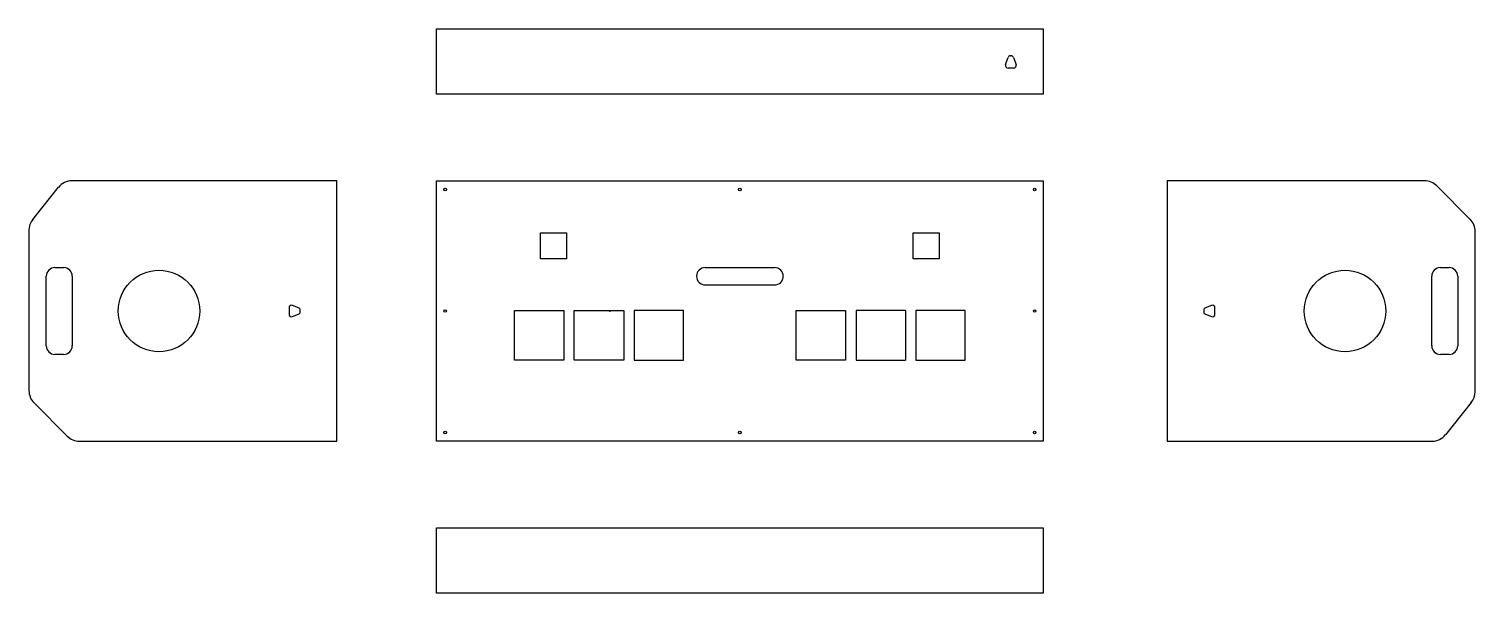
# Model space of a CAD drawing. Header units: centimetres. Extents: x -67 to 100, y -32 to 33.
import ezdxf

# ---------------------------------------------------------------- set-up
doc = ezdxf.new("R2010")
doc.units = ezdxf.units.CM
doc.header["$MEASUREMENT"] = 0
for name, color, linetype in [('NAGEKI 2.0 表层 v20_Sketch21', 7, 'Continuous'), ('NAGEKI 2.0 表层 v20_支撑长条', 7, 'Continuous'), ('NAGEKI 2.0 表层 v20_表层', 7, 'Continuous')]:
    doc.layers.add(name, color=color, linetype=linetype)

msp = doc.modelspace()

# ---------------------------------------------------------------- linework, layer by layer
at = {"layer": 'NAGEKI 2.0 表层 v20_Sketch21'}
for p, q in [((-66.56, 10.55), (-63.6, 14.25)), ((-31.5, 15), (-62.04, 15)), ((-31.5, -15), (-31.5, 15)), ((64.3, 15), (64.3, -15)), ((93.97, 15), (64.3, 15)), ((99.21, 10.58), (95.38, 14.41)), ((-67, 9.3), (-67, -9.17)), ((99.8, -9.3), (99.8, 9.17)), ((-65, -4), (-65, 4)), ((-64, 5), (-63, 5)), ((-62, 4), (-62, -4)), ((94.8, -4), (94.8, 4)), ((95.8, 5), (96.8, 5)), ((97.8, 4), (97.8, -4)), ((-37, 0.36), (-37, -0.36)), ((-35.89, 0.37), (-36.59, 0.64)), ((-35.7, -0.09), (-35.7, 0.09)), ((68.5, 0.09), (68.5, -0.1)), ((69.39, 0.64), (68.69, 0.37)), ((69.8, -0.36), (69.8, 0.36)), ((-36.59, -0.64), (-35.89, -0.37)), ((68.69, -0.38), (69.39, -0.64)), ((-63, -5), (-64, -5)), ((96.8, -5), (95.8, -5)), ((-66.41, -10.59), (-62.59, -14.41)), ((99.36, -10.55), (96.4, -14.25)), ((-61.17, -15), (-31.5, -15)), ((64.3, -15), (94.84, -15))]:
    msp.add_line(p, q, dxfattribs=at)
for centre in [(-52, 0), (84.8, 0)]:
    msp.add_circle(centre, 4.7, dxfattribs=at)
for centre, radius, start, end in [((-62.04, 13), 2, 90, 141.3402), ((93.97, 13), 2, 45, 90), ((-65, 9.3), 2, 141.3402, 180), ((97.8, 9.17), 2, 0, 45), ((-64, 4), 1, 90, 180), ((-63, 4), 1, 0, 90), ((95.8, 4), 1, 90, 180), ((96.8, 4), 1, 360, 90), ((-36.7, 0.36), 0.3, 68.9625, 180), ((-36, 0.09), 0.3, 0, 68.9625), ((68.8, 0.09), 0.3, 111.0375, 180), ((69.5, 0.36), 0.3, 360, 111.0375), ((-36.7, -0.36), 0.3, 180, 291.0375), ((-36, -0.09), 0.3, 291.0375, 0), ((68.8, -0.1), 0.3, 180, 248.9625), ((69.5, -0.36), 0.3, 248.9625, 0), ((-64, -4), 1, 180, 270), ((-63, -4), 1, 270, 360), ((95.8, -4), 1, 180, 270), ((96.8, -4), 1, 270, 0), ((-65, -9.17), 2, 180, 225), ((97.8, -9.3), 2, 321.3402, 360), ((-61.17, -13), 2, 225, 270), ((94.84, -13), 2, 270, 321.3402)]:
    msp.add_arc(centre, radius, start, end, dxfattribs=at)
msp.add_point((0, 0), dxfattribs=at)
at = {"layer": 'NAGEKI 2.0 表层 v20_支撑长条'}
for p, q in [((-20, 32.5), (50, 32.5)), ((-20, 32.5), (50, 32.5)), ((-20, 25), (-20, 32.5)), ((50, 32.5), (50, 25)), ((45.64, 28.4), (45.93, 29.2)), ((46.21, 29.4), (46.29, 29.4)), ((46.57, 29.2), (46.86, 28.4)), ((46.57, 28), (45.93, 28)), ((50, 25), (-20, 25)), ((50, 25), (-20, 25)), ((-20, -25), (50, -25)), ((-20, -32.5), (-20, -25)), ((-20, -25), (50, -25)), ((50, -25), (50, -32.5)), ((50, -32.5), (-20, -32.5)), ((50, -32.5), (-20, -32.5))]:
    msp.add_line(p, q, dxfattribs=at)
for centre, start, end in [((45.93, 28.3), 160.3462, 270), ((46.21, 29.1), 90, 160.3462), ((46.29, 29.1), 19.6538, 90), ((46.57, 28.3), 270, 19.6538)]:
    msp.add_arc(centre, 0.3, start, end, dxfattribs=at)
msp.add_point((0, 0), dxfattribs=at)
at = {"layer": 'NAGEKI 2.0 表层 v20_表层'}
for p, q in [((-20, 15), (50, 15)), ((-20, 15), (50, 15)), ((-20, -15), (-20, 15)), ((50, 15), (50, -15)), ((-8, 6), (-8, 9)), ((-8, 9), (-5, 9)), ((-5, 9), (-5, 6)), ((35, 9), (38, 9)), ((35, 6), (35, 9)), ((38, 9), (38, 6)), ((-5, 6), (-8, 6)), ((38, 6), (35, 6)), ((11, 5), (19, 5)), ((11, 3), (19, 3)), ((-11, -5.65), (-11, 0.05)), ((-11, 0.05), (-5.3, 0.05)), ((-5.3, 0.05), (-5.3, -5.65)), ((-4.1, -5.65), (-4.1, 0.05)), ((-4.1, 0.05), (1.6, 0.05)), ((1.6, 0.05), (1.6, -5.65)), ((8.5, 0.05), (2.8, 0.05)), ((2.8, 0.05), (2.8, -5.65)), ((8.5, -5.65), (8.5, 0.05)), ((21.5, -5.65), (21.5, 0.05)), ((21.5, 0.05), (27.2, 0.05)), ((27.2, 0.05), (27.2, -5.65)), ((28.4, 0.05), (28.4, -5.65)), ((34.1, 0.05), (28.4, 0.05)), ((34.1, 0.05), (34.1, -5.65)), ((41, 0.05), (35.3, 0.05)), ((35.3, 0.05), (35.3, -5.65)), ((41, -5.65), (41, 0.05)), ((-5.3, -5.65), (-11, -5.65)), ((1.6, -5.65), (-4.1, -5.65)), ((2.8, -5.65), (8.5, -5.65)), ((27.2, -5.65), (21.5, -5.65)), ((28.4, -5.65), (34.1, -5.65)), ((35.3, -5.65), (41, -5.65)), ((50, -15), (-20, -15)), ((50, -15), (-20, -15))]:
    msp.add_line(p, q, dxfattribs=at)
for centre in [(-19, 14), (15, 14), (49, 14), (-19, 0), (49, 0), (-19, -14), (15, -14), (49, -14)]:
    msp.add_circle(centre, 0.15, dxfattribs=at)
for centre, start, end in [((11, 4), 90, 270), ((19, 4), 270, 90)]:
    msp.add_arc(centre, 1, start, end, dxfattribs=at)
msp.add_point((0, 0), dxfattribs=at)

doc.saveas('drawing.dxf')
